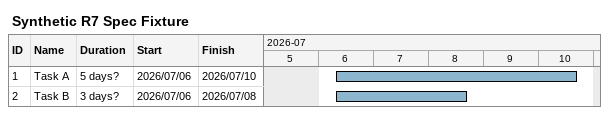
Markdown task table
Synthetic R7 Spec Fixture

| ID | Task | Duration | Start | Finish |
|---|---|---|---|---|
| 1 | Task A | 5d? | 2026-07-06 | 2026-07-10 |
| 2 | Task B | 3d? | 2026-07-06 | 2026-07-08 |
